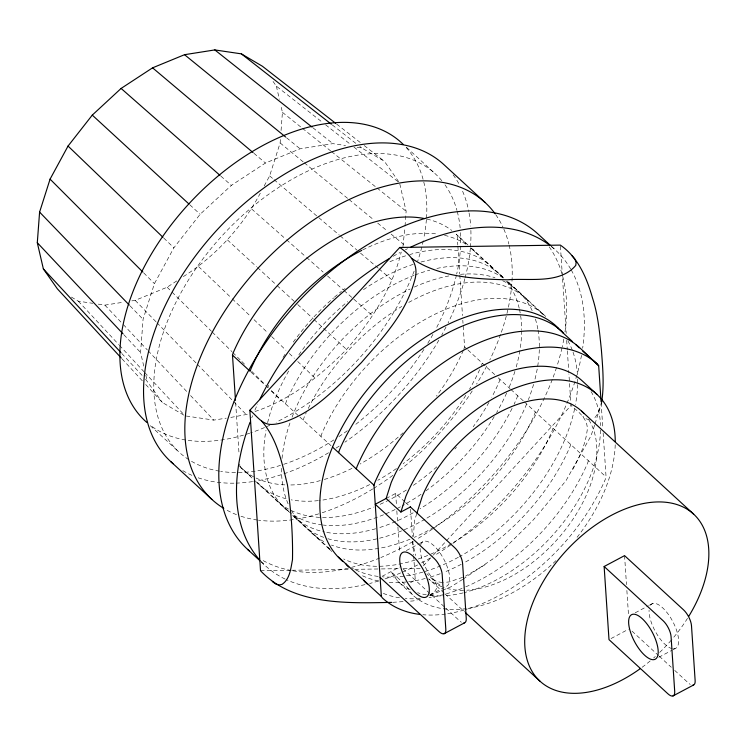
<?xml version="1.0" encoding="UTF-8"?>
<svg xmlns="http://www.w3.org/2000/svg" width="746" height="746" viewBox="0 0 746 746"><rect width="100%" height="100%" fill="white"/><g stroke="black" fill="none" stroke-linecap="round" stroke-linejoin="round"><path stroke-width="0.56" stroke-dasharray="3.73 2.8" d="M143.736 366.109L140.584 352.494L143.064 319.335L154.422 283.62L173.883 247.784L200.133 214.27L231.363 185.362L265.464 163.038L300.097 148.808L332.902 143.642L345.557 145.517M264.196 185.941L269.642 175.916L280.132 142.943L280.468 138.411M281.065 130.475L282.426 112.329L280.906 105.792M402.961 246.572L404.929 227.26M405.013 226.113L406.132 211.249L399.558 182.901M413.014 541.232L412.836 543.536L415.615 555.528M413.359 536.644L414.562 520.568L416.576 514.227M595.028 423.952L601.621 402.383M267.851 387.622L268.625 385.206M285.541 403.884L286.315 401.469A158.879 96.588 -47.4 0 1 413.965 275.377M303.23 420.147L303.995 417.723A158.879 96.588 -47.4 0 1 306.289 412.603M320.92 436.41L321.685 433.986A158.879 96.588 -47.4 0 1 544.58 315.427M255.011 411.494C290.651 399.688 320.454 375.807 346.573 349.473C370.986 321.004 392.349 288.879 401.236 251.989M463.798 349.296L464.572 346.871L462.8 320.211M481.487 365.559L482.252 363.134M499.941 379.397L499.167 381.821A158.879 96.588 -47.4 0 1 491.754 397.264M517.631 395.66L516.857 398.084A158.879 96.588 -47.4 0 1 514.087 404.239M535.32 411.923L534.546 414.347A158.879 96.588 -47.4 0 1 434.797 526.807M553 428.185L552.236 430.61A158.879 96.588 -47.4 0 1 452.477 543.069M570.69 444.448L569.916 446.873A158.879 96.588 -47.4 0 1 464.264 562.689M594.683 425.043L590.953 435.934L565.934 480.769L540.719 511.234L532.672 520.624L496.081 556.749L463.742 578.682M588.38 460.711L587.606 463.135A158.879 96.588 -47.4 0 1 463.126 587.951M603.141 432.922L606.069 476.974L605.295 479.398A158.879 96.588 -47.4 0 1 465.131 609.762M599.896 408.668L597.77 413.62L595.299 417.163L593.443 418.543M572.676 469.588C579.027 457.895 585.023 445.632 586.878 432.316C589.536 420.231 579.204 412.286 570.998 405.554L568.9 373.96M183.357 276.607C215.892 255.906 243.131 226.159 260.932 191.955M423.374 565.869L432.531 555.929M433.286 555.099L570.998 405.554M131.809 300.89L135.175 300.358L167.151 287.219L177.641 280.347M462.772 579.316L450.994 586.804L429.817 595.504M485.096 564.694L465.495 576.164M386.139 498.487L395.669 493.414L404.677 501.694M406.309 550.585L418.562 544.067M419.578 543.526L423.672 541.354M382.148 576.322L399.576 567.053M410.505 582.635L415.27 580.099L413.676 556.106M429.892 595.066L444.187 587.456M635.2 612.802L648.479 605.743M649.496 605.202L652.563 603.57M611.039 638.548L628.402 629.307M658.783 657.282L672.062 650.223M673.078 649.673L675.121 648.591M429.5 595.308L434.713 591.559L436.531 588.622L436.839 585.545L435.608 582.384L426.982 573.767M462.595 577.376L449.092 581.945L443.562 582.458M230.775 417.434L248.716 414.077M420.539 599.038L413.191 600.94L408.668 601.248M98.258 304.135L104.888 305.123L123.957 302.121M186.202 416.016L213.804 420.101L226.243 418.142M392.853 602.32L404.155 601.556M260.513 570.709L290.968 570.261M292.124 570.242L350.07 569.394M354.704 569.329L380.199 568.946M381.365 568.937L398.746 568.676M403.381 568.611L421.089 568.349M357.054 147.223L361.661 147.904L384.395 161.295L398.905 181.959M71.355 297.067L78.349 301.188L92.728 303.314M442.462 582.561L437.025 581.638L432.876 579.194M589.471 419.802L586.207 418.851L582.794 416.389M145.74 384.516L162.311 402.458L184.057 415.261M336.679 124.116L360.532 142.7M364.207 145.563L384.395 161.295M332.278 124.927L356.15 143.596M359.824 146.468L361.661 147.904M273.027 81.407L276.356 86.163L321.992 121.99M325.638 124.852L350.284 144.202M353.93 147.065L398.644 182.183M312.919 127.78L332.902 143.642M282.426 112.329L301.524 127.603M302.428 128.331L330.627 150.879M331.541 151.606L376.115 187.246M377.019 187.973L406.132 211.249M286.557 137.777L300.097 148.808M280.132 142.943L303.398 162.059M304.293 162.796L348.158 198.828M349.053 199.564L374.11 220.145M377.69 223.091L387.538 231.176M391.118 234.113L403.642 244.408M253.901 153.284L265.464 163.038M269.642 175.916L273.176 178.909M274.052 179.665L339.346 235.139M340.232 235.895L356.989 250.143M360.523 253.136L378.166 268.131M379.052 268.886L392.284 280.132M220.863 176.131L231.363 185.362M251.672 208.992L285.662 239.009M286.539 239.774L305.711 256.708M306.587 257.473L323.139 272.094M327.503 275.945L343.188 289.802M344.055 290.567L372.823 315.968M551.425 246.348L555.63 250.218M406.561 147.41L435.375 173.911M467.938 244.958L456.151 234.113L467.285 244.875M471.304 248.054L504.156 278.258M545.307 316.09L507.522 281.354A158.879 96.588 -47.4 0 1 509.21 282.902L510.236 284.366M470.651 247.97L503.503 278.174M506.87 281.27L545.615 316.891M464.572 346.871L467.099 349.193M467.938 349.977L494.887 374.753M498.253 377.849L510.05 388.694M510.889 389.468L523.524 401.078M524.363 401.861L606.069 476.974M189.857 204.824L200.133 214.27M227.455 239.932L256.587 266.723M257.445 267.516L276.3 284.851M277.158 285.643L294.297 301.403M297.729 304.555L313.152 318.738M314.01 319.53L346.573 349.473M631.983 631.125L658.476 655.473M659.324 656.266L671.288 667.26M674.71 670.402L688.381 682.972A12.607 5.017 62 0 0 690.264 684.418M405.498 502.45L410.412 506.963M251.01 372.133L265.324 385.3M271.227 390.727L299.015 416.277M299.864 417.051L331.019 445.707M444.131 593.061L428.745 578.905A113.485 68.996 -47.4 0 0 442.518 586.99M444.989 593.844L464.655 611.925M402.989 568.806L444.961 607.403M445.819 608.186L459.489 620.756A12.607 5.017 62 0 0 461.373 622.192M412.51 594.814L405.74 585.162L390.997 571.613L397.777 581.265L412.51 594.814A136.182 82.797 -47.4 0 0 466.325 608.633M239.718 464.077L239.876 466.399L252.502 478.009M288.721 511.308L257.556 482.653L258.592 484.126A158.879 96.588 -47.4 0 0 286.818 498.906M329.993 549.252L292.936 515.178L293.961 516.652A158.879 96.588 -47.4 0 0 324.342 531.926M239.876 466.399L252.689 478.699M256.065 481.795L289.327 512.39M292.702 515.486L331.867 551.499M150.319 425.686L179.133 452.179M261.016 561.719L265.222 565.589M198.623 266.611L231.372 297.971M232.211 298.773L250.684 316.463M254.041 319.68L267.478 332.548M271.675 336.567L285.951 350.238M289.308 353.455L294.353 358.276M297.71 361.493L315.344 378.381M163.803 238.095L173.883 247.784M167.151 287.219L171.254 291.304M172.074 292.124L211.472 331.308M212.293 332.129L231.997 351.72M232.817 352.541L241.023 360.7M241.844 361.521L245.126 364.785M251.7 371.322L268.112 387.65M271.395 390.913L281.251 400.714M143.736 272.924L154.422 283.62M135.175 300.358L156.175 321.946M156.977 322.776L196.552 363.461M197.354 364.29L232.883 400.826M233.694 401.656L246.609 414.944M130.13 305.935L143.064 319.335M104.888 305.123L122.512 323.717M123.314 324.566L147.335 349.93M148.137 350.779L187.377 392.2M190.575 395.585L213.804 420.101M123.892 334.767L140.584 352.494M78.349 301.188L118.661 344.503M119.444 345.351L143.95 371.685M144.743 372.534L183.469 414.142M121.794 353.501L142.393 375.723M145.563 379.136L162.311 402.458M122.074 358.882L142.589 381.094M527.926 300.629L526.9 299.165A158.879 96.588 -47.4 0 0 408.677 302.456M492.547 268.103L491.521 266.639A158.879 96.588 -47.4 0 0 409.815 254.535M474.866 251.84L473.831 250.376A158.879 96.588 -47.4 0 0 471.248 248.129M328.305 547.704L329.34 549.168A158.879 96.588 -47.4 0 0 331.038 550.688M310.625 531.441L311.651 532.905A158.879 96.588 -47.4 0 0 325.983 542.696M275.246 498.915L276.272 500.389A158.879 96.588 -47.4 0 0 373.625 507.075M276.356 86.163L279.386 99.246M145.834 375.182L147.149 380.852M624.561 555.63L626.491 584.65M626.873 590.459L628.496 614.835M601.136 402.775L602.833 428.279M560.414 246.189L566.214 333.434M566.671 340.381L567.286 349.641M567.361 350.806L568.825 372.804M457.177 235.577L457.792 244.856M457.867 246.012L459.713 273.838M459.797 274.994L462.492 315.577M410.561 509.248L412.389 536.672M412.687 541.251L413.601 554.959M395.669 493.414L396.443 505.023M396.825 510.823L397.832 525.921M397.907 527.077L399.604 552.618M235.633 402.635L239.028 453.643M650.465 605.202A25.215 10.034 62 0 1 672.901 621.754A25.215 10.034 62 0 1 673.284 648.824M672.258 648.684A25.215 10.034 62 0 1 656.667 633.755A25.215 10.034 62 0 1 649.067 610.256M567.874 340.801A158.879 96.588 -47.4 0 1 572.667 351.18M573.031 352.205A158.879 96.588 -47.4 0 1 577.441 374.688M577.637 379.015A158.879 96.588 -47.4 0 1 577.656 383.453M577.628 384.582A158.879 96.588 -47.4 0 1 575.492 404.444M574.597 408.929A158.879 96.588 -47.4 0 1 459.35 556.721M458.361 557.262A158.879 96.588 -47.4 0 1 423.859 571.818M422.833 572.117A158.879 96.588 -47.4 0 1 382.773 576.882M378.175 576.425A158.879 96.588 -47.4 0 1 352.326 568.154M502.655 280.729A158.879 96.588 -47.4 0 1 532.756 311.977M535.395 319.055A158.879 96.588 -47.4 0 1 537.829 328.939M538.034 330.077A158.879 96.588 -47.4 0 1 534.761 380.068M533.567 384.386A158.879 96.588 -47.4 0 1 528.382 399.679M526.62 404.043A158.879 96.588 -47.4 0 1 425.947 518.675M424.968 519.253A158.879 96.588 -47.4 0 1 327.886 538.724M323.708 537.353A158.879 96.588 -47.4 0 1 291.9 511.271M288.105 503.839A158.879 96.588 -47.4 0 1 281.55 466.464M282.035 458.417A158.879 96.588 -47.4 0 1 290.446 421.602M292.059 417.219A158.879 96.588 -47.4 0 1 410.123 289.01M414.347 287.051A158.879 96.588 -47.4 0 1 450.314 275.675M460.515 274.323A158.879 96.588 -47.4 0 1 495.008 277.717M551.35 246.534A214.354 130.326 -47.4 0 1 570.671 268.998M571.259 270.015A214.354 130.326 -47.4 0 1 582.645 348.279M581.488 355.366A214.354 130.326 -47.4 0 1 577.227 373.867M576.919 374.958A214.354 130.326 -47.4 0 1 575.306 380.404M574.961 381.504A214.354 130.326 -47.4 0 1 434.498 555.49M430.563 557.831A214.354 130.326 -47.4 0 1 420.753 563.314M417.611 564.955A214.354 130.326 -47.4 0 1 401.721 572.471M400.658 572.928A214.354 130.326 -47.4 0 1 384.796 578.989M378.548 581.003A214.354 130.326 -47.4 0 1 369.652 583.493M365.018 584.612A214.354 130.326 -47.4 0 1 286.194 579.577M285.14 579.073A214.354 130.326 -47.4 0 1 261.212 561.607M251.747 417.835A214.354 130.326 -47.4 0 1 252.624 415.643M254.899 410.188A214.354 130.326 -47.4 0 1 257.631 404.062M393.245 256.279A214.354 130.326 -47.4 0 1 400.108 252.502M405.358 249.779A214.354 130.326 -47.4 0 1 407.465 248.735M549.205 246.842A214.354 130.326 -47.4 0 1 564.955 332.017M563.808 339.104A214.354 130.326 -47.4 0 1 562.232 346.871M561.99 347.934A214.354 130.326 -47.4 0 1 556.926 366.333M556.572 367.433A214.354 130.326 -47.4 0 1 552.702 378.418M552.282 379.518A214.354 130.326 -47.4 0 1 433.417 528.401M432.447 529.073A214.354 130.326 -47.4 0 1 416.809 539.227M412.874 541.568A214.354 130.326 -47.4 0 1 380.842 557.551M379.779 557.989A214.354 130.326 -47.4 0 1 349.65 567.799M348.494 568.079A214.354 130.326 -47.4 0 1 292.376 570.699M291.248 570.494A214.354 130.326 -47.4 0 1 261.277 559.519M420.996 262.014A158.879 96.588 -47.4 0 1 503.597 277.997M506.609 281.512A158.879 96.588 -47.4 0 1 519.197 308.191M519.458 309.301A158.879 96.588 -47.4 0 1 521.659 329.723M521.659 330.832A158.879 96.588 -47.4 0 1 520.093 349.38M519.897 350.573A158.879 96.588 -47.4 0 1 516.195 367.041M514.908 371.387A158.879 96.588 -47.4 0 1 508.483 388.871M506.665 393.021A158.879 96.588 -47.4 0 1 496.622 412.594M494.216 416.669A158.879 96.588 -47.4 0 1 425.863 490.887M421.033 494.29A158.879 96.588 -47.4 0 1 402.355 505.769M400.397 506.823A158.879 96.588 -47.4 0 1 396.21 508.986M395.156 509.509A158.879 96.588 -47.4 0 1 384.591 514.339M383.528 514.777A158.879 96.588 -47.4 0 1 323.307 525.063M322.169 524.932A158.879 96.588 -47.4 0 1 292.339 514.208M291.378 513.546A158.879 96.588 -47.4 0 1 265.996 430.339M267.618 422.684A158.879 96.588 -47.4 0 1 289.457 369.671M298.848 354.863A158.879 96.588 -47.4 0 1 347.655 301.626M363.479 289.672A158.879 96.588 -47.4 0 1 413.508 264.252M420.679 544.878A25.215 10.034 62 0 1 442.956 557.607A25.215 10.034 62 0 1 444.392 586.608M439.935 585.032A25.215 10.034 62 0 1 420.399 546.035M462.063 588.389A158.879 96.588 -47.4 0 1 446.416 593.797M444.084 594.45A158.879 96.588 -47.4 0 1 429.015 597.611M420.035 598.581A158.879 96.588 -47.4 0 1 405.199 598.478M399.502 597.788A158.879 96.588 -47.4 0 1 382.278 592.967M464.105 610.06A158.879 96.588 -47.4 0 1 446.695 613.874M445.558 614.033A158.879 96.588 -47.4 0 1 422.889 614.732M591.028 391.529A136.182 82.797 -47.4 0 1 600.483 425.649M600.502 430.088A136.182 82.797 -47.4 0 1 464.301 592.585M463.135 592.883A136.182 82.797 -47.4 0 1 442.695 595.867M440.55 595.923A136.182 82.797 -47.4 0 1 427.505 595.047M426.367 594.851A136.182 82.797 -47.4 0 1 417.685 592.725M410.104 589.676A136.182 82.797 -47.4 0 1 397.777 581.265M495.782 214.708A201.746 122.661 -47.4 0 1 502.869 226.989M503.858 229.171A201.746 122.661 -47.4 0 1 508.865 244.026M509.136 245.145A201.746 122.661 -47.4 0 1 500.986 333.313M500.585 334.432A201.746 122.661 -47.4 0 1 489.814 359.926M486.765 366.006A201.746 122.661 -47.4 0 1 476.554 384.106M472.218 390.997A201.746 122.661 -47.4 0 1 398.373 471.192M392.797 475.398A201.746 122.661 -47.4 0 1 373.699 488.341M372.73 488.938A201.746 122.661 -47.4 0 1 319.792 513.509M318.738 513.835A201.746 122.661 -47.4 0 1 258.489 520.186M257.323 520.027A201.746 122.661 -47.4 0 1 240.865 516.223M236.482 514.647A201.746 122.661 -47.4 0 1 224.788 508.986M463.35 350.322A158.879 96.588 -47.4 0 1 436.438 396.117M403.138 432.764A158.879 96.588 -47.4 0 1 360.104 464.021M351.991 468.329A158.879 96.588 -47.4 0 1 323.633 479.659M320.267 480.611A158.879 96.588 -47.4 0 1 290.809 484.965M284.888 484.872A158.879 96.588 -47.4 0 1 240.902 467.863M426.852 219.072A158.879 96.588 -47.4 0 1 451.759 230.439M479.669 369.652A158.879 96.588 -47.4 0 1 469.495 389.216M465.821 395.305A158.879 96.588 -47.4 0 1 403.148 463.676M396.443 468.553A158.879 96.588 -47.4 0 1 377.793 480.284M369.68 484.592A158.879 96.588 -47.4 0 1 319.484 500.482M318.355 500.613A158.879 96.588 -47.4 0 1 291.154 499.839M362.743 249.91A158.879 96.588 -47.4 0 1 437.921 234.113M444.532 235.335A158.879 96.588 -47.4 0 1 467.574 245.341M687.514 618.331A113.485 68.996 -47.4 0 1 671.997 639.331M671.251 640.199A113.485 68.996 -47.4 0 1 659.501 652.573M655.314 656.471A113.485 68.996 -47.4 0 1 653.617 657.991M650.186 660.937A113.485 68.996 -47.4 0 1 641.262 667.922M615.217 444.765A136.182 82.797 -47.4 0 1 576.761 537.698M555.966 560.628A136.182 82.797 -47.4 0 1 467.462 608.475M588.874 419.905A113.485 68.996 -47.4 0 1 569.674 523.981A113.485 68.996 -47.4 0 1 466.772 590.217M463.536 590.338A113.485 68.996 -47.4 0 1 444.625 587.717M461.252 564.293A158.879 96.588 -47.4 0 1 444.374 572.126M440.159 573.758A158.879 96.588 -47.4 0 1 428.726 577.535M425.229 578.495A158.879 96.588 -47.4 0 1 387.51 582.216M378.492 580.938A158.879 96.588 -47.4 0 1 361.353 575.222M188.841 459.685A189.139 114.996 -47.4 0 1 221.525 236.398A189.139 114.996 -47.4 0 1 442.238 181.213M444.98 184.812A189.139 114.996 -47.4 0 1 456.953 210.419M457.261 211.528A189.139 114.996 -47.4 0 1 460.151 227.894M460.524 232.631A189.139 114.996 -47.4 0 1 460.627 244.93M460.58 246.077A189.139 114.996 -47.4 0 1 456.692 274.034M456.449 275.087A189.139 114.996 -47.4 0 1 435.701 329.322M432.941 334.404A189.139 114.996 -47.4 0 1 427.663 343.477M423.933 349.436A189.139 114.996 -47.4 0 1 353.856 425.835M347.3 430.74A189.139 114.996 -47.4 0 1 338.693 436.755M333.854 439.926A189.139 114.996 -47.4 0 1 281.559 465.019M280.524 465.345A189.139 114.996 -47.4 0 1 220.639 471.351M219.492 471.164A189.139 114.996 -47.4 0 1 189.801 460.282M406.15 147.484A189.139 114.996 -47.4 0 1 426.479 218.391M426.386 219.566A189.139 114.996 -47.4 0 1 423.691 238.645M423.252 240.744A189.139 114.996 -47.4 0 1 422.04 246.059M421.779 247.131A189.139 114.996 -47.4 0 1 417.667 261.249M414.142 271.124A189.139 114.996 -47.4 0 1 276.16 422.227M269.819 425.239A189.139 114.996 -47.4 0 1 265.567 427.122M264.513 427.57A189.139 114.996 -47.4 0 1 250.787 432.811M249.742 433.165A189.139 114.996 -47.4 0 1 186.742 440.177M185.595 440A189.139 114.996 -47.4 0 1 150.338 425.285M453.139 174.872A201.746 122.661 -47.4 0 1 460.021 185.838M462.585 191.228A201.746 122.661 -47.4 0 1 468.852 211.789M469.066 212.955A201.746 122.661 -47.4 0 1 470.67 226.122M470.885 230.374A201.746 122.661 -47.4 0 1 470.446 247.103M470.353 248.25A201.746 122.661 -47.4 0 1 465.131 277.699M464.842 278.79A201.746 122.661 -47.4 0 1 448.057 322.99M446.015 327.046A201.746 122.661 -47.4 0 1 441.707 335.14M438.853 340.176A201.746 122.661 -47.4 0 1 344.913 442.182M339.178 446.08A201.746 122.661 -47.4 0 1 334.357 449.185M328.557 452.757A201.746 122.661 -47.4 0 1 253.696 481.44M252.568 481.608A201.746 122.661 -47.4 0 1 236.072 483.119M233.964 483.175A201.746 122.661 -47.4 0 1 196.319 477.123M191.909 475.333A201.746 122.661 -47.4 0 1 182.518 470.446M451.498 543.648A158.879 96.588 -47.4 0 1 428.81 554.996M427.747 555.434A158.879 96.588 -47.4 0 1 416.193 559.696M415.158 560.022A158.879 96.588 -47.4 0 1 343.673 558.959M433.808 527.385A158.879 96.588 -47.4 0 1 414.291 537.362M410.058 539.172A158.879 96.588 -47.4 0 1 331.438 545.074M308.257 408.482A158.879 96.588 -47.4 0 1 401.777 306.438M512.092 408.36A158.879 96.588 -47.4 0 1 420.063 508.772M413.163 512.81A158.879 96.588 -47.4 0 1 396.611 521.1M395.548 521.566A158.879 96.588 -47.4 0 1 378.744 527.823M375.667 528.746A158.879 96.588 -47.4 0 1 325.433 532.15M415.018 274.976A158.879 96.588 -47.4 0 1 429.836 270.145M436.839 268.457A158.879 96.588 -47.4 0 1 502.953 277.866M488.947 402.411A158.879 96.588 -47.4 0 1 473.178 426.796M456.412 447.348A158.879 96.588 -47.4 0 1 454.864 449.036M436.802 466.837A158.879 96.588 -47.4 0 1 413.163 485.487M406.318 490.047A158.879 96.588 -47.4 0 1 378.921 504.837M283.042 357.474A158.879 96.588 -47.4 0 1 285.559 353.455M293.271 342.088A158.879 96.588 -47.4 0 1 333.583 297.915M334.45 297.16A158.879 96.588 -47.4 0 1 341.444 291.36M343.197 289.97A158.879 96.588 -47.4 0 1 345.072 288.515M389.934 261.725A158.879 96.588 -47.4 0 1 406.738 255.458"/><path stroke-width="1.12" d="M121.281 358.033L57.367 288.833L43.361 268.886L37.3 242.72L39.594 212.106L50.075 179.133L68.045 146.057L92.271 115.117L121.104 88.438L152.576 67.83L184.542 54.691L214.829 49.926L241.368 53.861L262.359 66.217L335.765 123.407M601.621 402.383C604.372 385.067 602.703 367.191 601.379 349.743C599.607 332.352 598.003 314.877 592.557 298.167C586.813 278.006 578.29 257.454 560.349 245.108L399.772 247.458L249.854 410.263L260.513 570.709C293.309 605.603 347.85 603.16 391.725 602.395M235.484 400.313L232.482 355.096L233.256 352.681A158.879 96.588 -47.4 0 1 424.679 218.606M250.423 370.557L250.936 368.944A158.879 96.588 -47.4 0 1 361.698 250.432M338.6 452.673L339.374 450.248A158.879 96.588 -47.4 0 1 562.27 331.69L563.295 333.154M356.29 468.936L357.064 466.511A158.879 96.588 -47.4 0 1 579.959 347.953L598.674 365.68L601.062 401.618M419.448 614.368A158.879 96.588 -47.4 0 1 382.4 597.956L381.374 596.492L373.979 485.198L374.744 482.774A158.879 96.588 -47.4 0 1 597.649 364.216M597.005 394.457L582.272 380.908A136.182 82.797 -47.4 0 0 391.212 482.531L386.139 498.487L400.882 512.036L405.955 496.09A136.182 82.797 -47.4 0 1 529.902 383.285A136.182 82.797 -47.4 0 1 615.254 441.408M416.911 513.173L422.423 495.848A113.485 68.996 -47.4 0 1 501.536 411.195A113.485 68.996 -47.4 0 1 584.015 413.536M386.484 498.3L375.247 504.277L434.2 558.484A12.607 5.017 62 0 1 442.182 574.401L445.819 629.251A12.607 5.017 62 0 1 439.058 631.62L380.106 577.413M400.882 512.036L410.412 506.963M444.094 633.736L464.516 622.863M604.139 566.503L663.091 620.709A12.607 5.017 62 0 1 671.074 636.627L674.71 691.477A12.607 5.017 62 0 1 667.95 693.836L608.997 639.63L604.139 566.503L624.561 555.63L683.523 609.836A12.607 5.017 62 0 1 691.495 625.754L695.141 680.604A12.607 5.017 62 0 1 692.736 685.21M672.985 695.953L693.416 685.089M249.854 410.263C256.521 415.466 261.818 424.455 271.227 424.465C279.33 424.334 286.977 421.369 294.26 418.077C321.2 405.703 340.875 383.127 361.437 362.537C382.409 338.264 405.479 313.852 414.161 282.091C419.439 266.509 412.808 256.354 399.772 247.458M272.309 581.544L275.722 584.006L278.976 584.957L282.025 584.388C289.97 579.082 290.809 568.321 292.479 559.733C293.019 534.64 290.959 509.686 287.452 484.853C281.951 462.753 277.064 438.704 261.65 421.098M411.568 258.303C439.217 277.12 475.025 279.069 507.392 279.797C529.632 277.988 559.864 284.319 575.791 265.38L576.098 262.303L574.868 259.142L572.135 255.943M241.368 53.861L331.355 124.209M214.829 49.926L312.014 127.062M184.542 54.691L285.653 137.04M152.576 67.83L253.015 152.538M121.104 88.438L219.986 175.366M550.585 245.574L537.95 233.955A214.354 130.326 -47.4 0 0 295.733 304.601A214.354 130.326 -47.4 0 0 249.211 550.837M485.189 202.576L443.917 164.633A201.746 122.661 -47.4 0 0 215.24 231.913A201.746 122.661 -47.4 0 0 173.147 463.714M557.402 327.736L572.564 341.668M575.931 344.773L579.297 347.869M582.673 350.965L598.674 365.68M581.638 411.158L693.649 514.153M92.271 115.117L188.999 204.04M410.197 506.767L454.631 547.62A12.607 5.017 62 0 1 462.604 563.538L466.25 618.387A12.607 5.017 62 0 1 463.844 622.994M232.482 355.096L250.171 371.359M332.707 447.255L373.979 485.198M465.513 612.708L539.908 681.117M338.414 557.001L381.374 596.492M170.592 461.448L211.864 499.4M247.532 549.326L260.168 560.945M68.045 146.057L162.964 237.284M50.075 179.133L142.915 272.103M39.594 212.106L129.319 305.095M37.3 242.72L123.099 333.919M43.361 268.886L121.001 352.644M363.684 580.229L364.71 581.693A158.879 96.588 -47.4 0 0 367.293 583.941M345.995 563.967L347.021 565.431A158.879 96.588 -47.4 0 0 348.727 566.951M342.834 561.524A158.879 96.588 -47.4 0 1 377.784 377.616A158.879 96.588 -47.4 0 1 558.017 327.848M258.918 559.071A214.354 130.326 -47.4 0 1 250.059 422.227M260.056 398.923A214.354 130.326 -47.4 0 1 389.309 258.554M410.645 247.196A214.354 130.326 -47.4 0 1 548.627 244.455M223.791 508.39A201.746 122.661 -47.4 0 1 258.405 267.786A201.746 122.661 -47.4 0 1 495.102 213.757M640.329 668.602A113.485 68.996 -47.4 0 1 524.82 637.056A113.485 68.996 -47.4 0 1 649.486 502.543A113.485 68.996 -47.4 0 1 688.726 616.373M146.878 422.478A189.139 114.996 -47.4 0 1 188.869 203.863A189.139 114.996 -47.4 0 1 403.073 144.267M629.493 628.589A25.215 10.034 62 0 0 654.699 659.455A25.215 10.034 62 0 0 646.055 622.789A25.215 10.034 62 0 0 629.493 628.589M400.602 566.363A25.215 10.034 62 0 0 425.807 597.238A25.215 10.034 62 0 0 417.163 560.572A25.215 10.034 62 0 0 400.602 566.363"/></g></svg>
